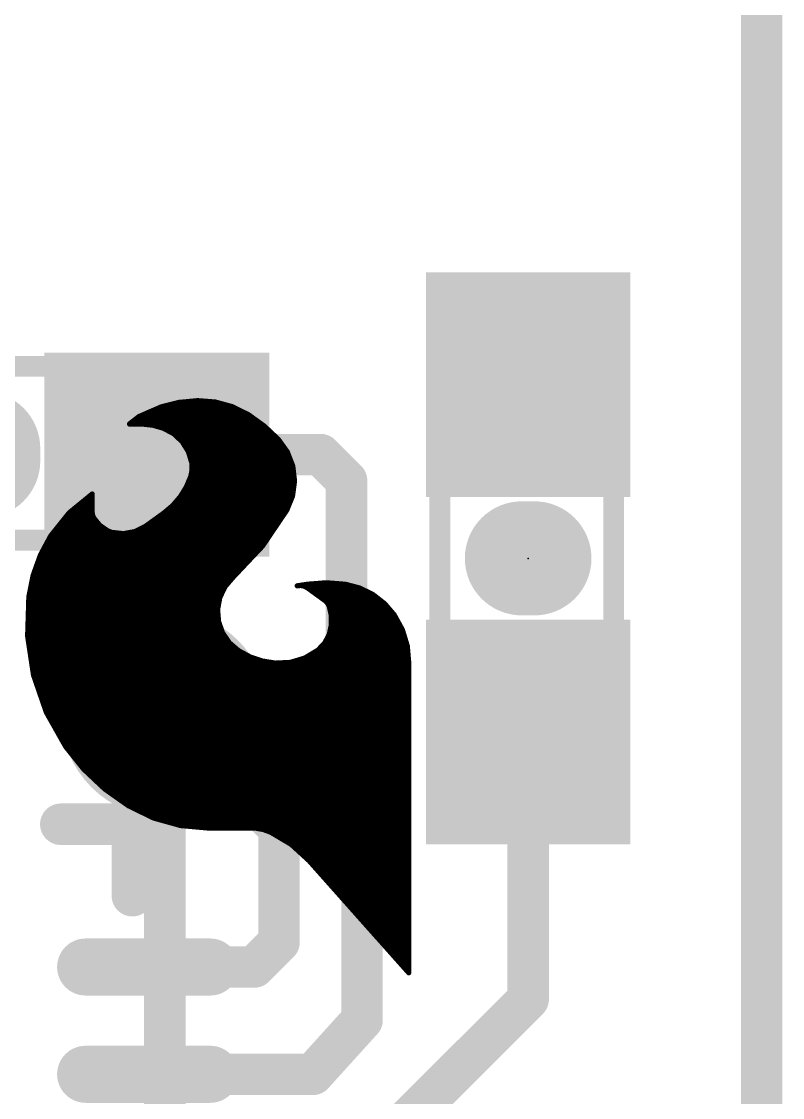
# Model space of a CAD drawing. Extents: x -34 to 74, y -13 to 17.
# Drawn here: x 11.62 to 15.34, y 7.01 to 12.28 of the extents above; entities that cross this region are included whole.
import ezdxf

# ---------------------------------------------------------------- set-up
doc = ezdxf.new("R2010")
doc.units = 0
for name, color, linetype in [('1', 12, 'CONTINUOUS'), ('16', 132, 'CONTINUOUS'), ('18', 110, 'CONTINUOUS'), ('20', 53, 'CONTINUOUS'), ('21', 41, 'CONTINUOUS'), ('22', 40, 'CONTINUOUS'), ('23', 53, 'CONTINUOUS'), ('24', 53, 'CONTINUOUS'), ('51', 53, 'CONTINUOUS')]:
    doc.layers.add(name, color=color, linetype=linetype)

# ---------------------------------------------------------------- blocks, each defined once
blk = doc.blocks.new('RECT')
blk.add_solid([(-0.5, -0.5), (0.5, -0.5), (-0.5, 0.5), (0.5, 0.5)])
blk = doc.blocks.new('RECT142240X44704R100')
at = {"const_width": 0.1397}
blk.add_lwpolyline([(0.3747, 0), (0.3747, 0, 0.4142), (0.3048, 0.0699), (-0.3048, 0.0699, 0.4142), (-0.3747, 0), (-0.3747, 0, 0.4142), (-0.3048, -0.0699), (0.3048, -0.0699, 0.4142)], format="xyb", close=True, dxfattribs=at)
blk.add_solid([(-0.3302, -0.0254), (0.3302, -0.0254), (-0.3302, 0.0254), (0.3302, 0.0254)])
blk = doc.blocks.new('ROUNDV')
at = {"const_width": 0.5}
blk.add_lwpolyline([(0, -0.25, 1), (0, 0.25, 1), (0, -0.25)], format="xyb", dxfattribs=at)

msp = doc.modelspace()

# ---------------------------------------------------------------- linework, layer by layer
at = {"layer": '1', "const_width": 0.2032}
for points in [[(15.24, 0), (15.24, 16.51)], [(12.28, 10.16), (13.081, 10.16)], [(13.081, 10.16), (13.208, 10.033)], [(13.208, 9.1694), (13.208, 10.033)], [(13.2842, 9.0678), (13.208, 9.1694)], [(13.2842, 7.3914), (13.2842, 9.0678)], [(12.8778, 8.3312), (12.319, 8.89)], [(14.097, 7.493), (14.097, 8.802)], [(12.8778, 7.7724), (12.8778, 8.3312)], [(12.7562, 7.6508), (12.8778, 7.7724)], [(12.267, 7.62), (12.2362, 7.6508)], [(12.2362, 7.6508), (12.7562, 7.6508)], [(13.208, 6.604), (14.097, 7.493)], [(13.0436, 7.1254), (13.2842, 7.3914)], [(12.2362, 7.1254), (13.0436, 7.1254)]]:
    msp.add_lwpolyline(points, dxfattribs=at)
at = {"layer": '1', "const_width": 0.1016}
for points in [[(12.28, 10.2108, 1), (12.28, 10.1092)], [(13.1169, 10.1959, 1), (13.0451, 10.1241)], [(13.081, 10.1092, 1), (13.081, 10.2108)], [(13.2588, 10.033, 1), (13.1572, 10.033)], [(13.1721, 9.9971, 1), (13.2439, 10.0689)], [(13.2486, 9.1999, 1), (13.1674, 9.1389)], [(13.1572, 9.1694, 1), (13.2588, 9.1694)], [(13.335, 9.0678, 1), (13.2334, 9.0678)], [(13.2436, 9.0373, 1), (13.3248, 9.0983)], [(12.3549, 8.9259, 1), (12.2831, 8.8541)], [(14.1478, 8.802, 1), (14.0462, 8.802)], [(12.9286, 8.3312, 1), (12.827, 8.3312)], [(12.8419, 8.2953, 1), (12.9137, 8.3671)], [(12.9137, 7.7365, 1), (12.8419, 7.8083)], [(12.827, 7.7724, 1), (12.9286, 7.7724)], [(12.2721, 7.6867, 1), (12.2003, 7.6149)], [(12.2362, 7.7016, 1), (12.2362, 7.6)], [(12.7562, 7.6, 1), (12.7562, 7.7016)], [(12.2311, 7.5841, 1), (12.3029, 7.6559)], [(12.7203, 7.6867, 1), (12.7921, 7.6149)], [(14.1329, 7.4571, 1), (14.0611, 7.5289)], [(14.0462, 7.493, 1), (14.1478, 7.493)], [(13.3219, 7.3573, 1), (13.2465, 7.4255)], [(13.2334, 7.3914, 1), (13.335, 7.3914)], [(12.2362, 7.1762, 1), (12.2362, 7.0746)], [(13.0436, 7.0746, 1), (13.0436, 7.1762)], [(13.0059, 7.1595, 1), (13.0813, 7.0913)]]:
    msp.add_lwpolyline(points, format="xyb", dxfattribs=at)
at = {"layer": '16', "const_width": 0.2032}
for points in [[(15.24, 0), (15.24, 16.51)], [(12.319, 8.89), (12.319, 6.731)]]:
    msp.add_lwpolyline(points, dxfattribs=at)
at = {"layer": '16', "const_width": 0.1016}
msp.add_lwpolyline([(12.3698, 8.89, 1), (12.2682, 8.89)], format="xyb", dxfattribs=at)
at = {"layer": '20', "const_width": 0.2032}
msp.add_lwpolyline([(15.24, 0), (15.24, 16.51)], dxfattribs=at)
at = {"layer": '21'}
for points, const_width in [([(11.43, 10.1905), (11.43, 10.1295)], 0.5588), ([(14.0665, 9.652), (14.1275, 9.652)], 0.5588), ([(11.81, 8.35), (12.16, 8.35)], 0.2032), ([(12.16, 8), (12.16, 8.35)], 0.2032)]:
    msp.add_lwpolyline(points, dxfattribs=dict(at, const_width=const_width))
for points, const_width in [([(11.5697, 10.1905, 1), (11.2903, 10.1905)], 0.2794), ([(11.2903, 10.1295, 1), (11.5697, 10.1295)], 0.2794), ([(14.0665, 9.7917, 1), (14.0665, 9.5123)], 0.2794), ([(14.1275, 9.5123, 1), (14.1275, 9.7917)], 0.2794), ([(11.81, 8.4008, 1), (11.81, 8.2992)], 0.1016), ([(12.2108, 8.35, 1), (12.1092, 8.35)], 0.1016), ([(12.16, 8.2992, 1), (12.16, 8.4008)], 0.1016), ([(12.1092, 8, 1), (12.2108, 8)], 0.1016)]:
    msp.add_lwpolyline(points, format="xyb", dxfattribs=dict(at, const_width=const_width))
at = {"layer": '22', "const_width": 0.0254}
for points in [[(12.389, 10.4157), (12.479, 10.4242)], [(12.479, 10.4242), (12.5659, 10.4176)], [(12.1923, 10.3462), (12.2427, 10.3683)], [(12.2427, 10.3683), (12.2783, 10.3835)], [(12.2783, 10.3835), (12.3012, 10.3937)], [(12.2897, 10.3886), (12.6616, 10.3886)], [(12.3012, 10.3937), (12.389, 10.4157)], [(12.3824, 10.414), (12.5788, 10.414)], [(12.5659, 10.4176), (12.6499, 10.3944)], [(12.6499, 10.3944), (12.7279, 10.3556)], [(12.1488, 10.3124), (12.1923, 10.3462)], [(12.1814, 10.3378), (12.7526, 10.3378)], [(12.2311, 10.3632), (12.7126, 10.3632)], [(12.7279, 10.3556), (12.8056, 10.2996)], [(12.2072, 10.3099), (12.1462, 10.3099)], [(12.1462, 10.3099), (12.1463, 10.3099)], [(12.1463, 10.3099), (12.1488, 10.3124)], [(12.1488, 10.3124), (12.7878, 10.3124)], [(12.2601, 10.304), (12.2072, 10.3099)], [(12.3113, 10.2895), (12.2601, 10.304)], [(12.3621, 10.2625), (12.3113, 10.2895)], [(12.316, 10.287), (12.8189, 10.287)], [(12.4041, 10.2233), (12.3621, 10.2625)], [(12.8056, 10.2996), (12.8752, 10.2337)], [(12.3631, 10.2616), (12.8457, 10.2616)], [(12.3902, 10.2362), (12.8726, 10.2362)], [(12.4344, 10.1744), (12.4041, 10.2233)], [(12.4118, 10.2108), (12.8916, 10.2108)], [(12.8752, 10.2337), (12.9183, 10.1733)], [(12.4276, 10.1854), (12.9097, 10.1854)], [(12.451, 10.1194), (12.4344, 10.1744)], [(12.4388, 10.16), (12.9235, 10.16)], [(12.9183, 10.1733), (12.9451, 10.1041)], [(12.4464, 10.1346), (12.9333, 10.1346)], [(12.4524, 10.086), (12.451, 10.1194)], [(12.4514, 10.1092), (12.9431, 10.1092)], [(12.9451, 10.1041), (12.9537, 10.0304)], [(12.4244, 10.0018), (12.4459, 10.0533)], [(12.4459, 10.0533), (12.4524, 10.086)], [(12.4469, 10.0584), (12.9504, 10.0584)], [(12.452, 10.0838), (12.9475, 10.0838)], [(12.3951, 9.9543), (12.4244, 10.0018)], [(12.4268, 10.0076), (12.9506, 10.0076)], [(12.4374, 10.033), (12.9534, 10.033)], [(12.9537, 10.0304), (12.9438, 9.9569)], [(11.8507, 9.8749), (11.9633, 9.967)], [(11.9508, 9.9568), (11.9633, 9.9568)], [(11.9633, 9.967), (11.9633, 9.8781)], [(12.3588, 9.9119), (12.3951, 9.9543)], [(12.3966, 9.9568), (12.9437, 9.9568)], [(12.4123, 9.9822), (12.9472, 9.9822)], [(12.9438, 9.9569), (12.9158, 9.8882)], [(11.8887, 9.906), (11.9633, 9.906)], [(11.9198, 9.9314), (11.9633, 9.9314)], [(12.3164, 9.8755), (12.3588, 9.9119)], [(12.3519, 9.906), (12.923, 9.906)], [(12.3755, 9.9314), (12.9334, 9.9314)], [(11.7601, 9.7612), (11.8507, 9.8749)], [(11.835, 9.8552), (11.9688, 9.8552)], [(11.8577, 9.8806), (11.9633, 9.8806)], [(11.9633, 9.8781), (11.9653, 9.8636)], [(11.9653, 9.8636), (11.971, 9.8501)], [(11.971, 9.8501), (12.0006, 9.8134)], [(12.225, 9.8095), (12.3164, 9.8755)], [(12.2883, 9.8552), (12.8935, 9.8552)], [(12.3223, 9.8806), (12.9107, 9.8806)], [(12.9158, 9.8882), (12.7972, 9.7124)], [(11.7945, 9.8044), (12.0137, 9.8044)], [(11.8148, 9.8298), (11.9874, 9.8298)], [(12.0006, 9.8134), (12.0395, 9.7866)], [(12.1737, 9.7833), (12.225, 9.8095)], [(12.215, 9.8044), (12.8593, 9.8044)], [(12.2531, 9.8298), (12.8764, 9.8298)], [(11.71, 9.6678), (11.7601, 9.7612)], [(11.756, 9.7536), (12.825, 9.7536)], [(11.7743, 9.779), (12.0599, 9.779)], [(12.0395, 9.7866), (12.0599, 9.779)], [(12.0599, 9.779), (12.1171, 9.7729)], [(12.1171, 9.7729), (12.1737, 9.7833)], [(12.1504, 9.779), (12.8421, 9.779)], [(11.7287, 9.7028), (12.7882, 9.7028)], [(11.7424, 9.7282), (12.8079, 9.7282)], [(12.7972, 9.7124), (12.6517, 9.558)], [(11.6742, 9.568), (11.71, 9.6678)], [(11.7043, 9.652), (12.7403, 9.652)], [(11.7151, 9.6774), (12.7642, 9.6774)], [(11.6861, 9.6012), (12.6924, 9.6012)], [(11.6952, 9.6266), (12.7164, 9.6266)], [(11.6535, 9.464), (11.6742, 9.568)], [(11.6656, 9.525), (12.6236, 9.525)], [(11.6707, 9.5504), (12.6452, 9.5504)], [(11.677, 9.5758), (12.6685, 9.5758)], [(12.6517, 9.558), (12.6134, 9.5131)], [(12.9666, 9.5174), (13.0149, 9.525)], [(13.0149, 9.525), (13.1089, 9.5324)], [(13.0149, 9.525), (13.2029, 9.525)], [(13.1089, 9.5324), (13.2029, 9.525)], [(13.2029, 9.525), (13.2728, 9.5066)], [(11.6555, 9.4742), (12.5948, 9.4742)], [(11.6606, 9.4996), (12.607, 9.4996)], [(12.6134, 9.5131), (12.5879, 9.4597)], [(12.9843, 9.5191), (12.9666, 9.5174)], [(13.0017, 9.5156), (12.9843, 9.5191)], [(13.0174, 9.5072), (13.0017, 9.5156)], [(13.1013, 9.4463), (13.0174, 9.5072)], [(13.0279, 9.4996), (13.2869, 9.4996)], [(13.0629, 9.4742), (13.338, 9.4742)], [(13.2728, 9.5066), (13.3376, 9.4745)], [(13.3376, 9.4745), (13.3946, 9.4301)], [(11.6475, 9.2712), (11.6535, 9.464)], [(11.6522, 9.4234), (12.5812, 9.4234)], [(11.653, 9.4488), (12.5859, 9.4488)], [(12.5879, 9.4597), (12.5772, 9.4017)], [(13.0979, 9.4488), (13.3706, 9.4488)], [(13.1151, 9.4329), (13.1013, 9.4463)], [(13.1241, 9.4158), (13.1151, 9.4329)], [(13.1201, 9.4234), (13.4004, 9.4234)], [(13.3946, 9.4301), (13.4416, 9.3751)], [(11.6506, 9.3726), (12.5794, 9.3726)], [(11.6514, 9.398), (12.5775, 9.398)], [(12.5772, 9.4017), (12.5818, 9.3428)], [(13.134, 9.3713), (13.1241, 9.4158)], [(13.1281, 9.398), (13.422, 9.398)], [(13.1337, 9.3726), (13.443, 9.3726)], [(13.134, 9.3257), (13.134, 9.3713)], [(13.4416, 9.3751), (13.4817, 9.3019)], [(11.6491, 9.3218), (12.5892, 9.3218)], [(11.6498, 9.3472), (12.5814, 9.3472)], [(12.5818, 9.3428), (12.6014, 9.2871)], [(13.1241, 9.2812), (13.134, 9.3257)], [(13.1332, 9.3218), (13.4708, 9.3218)], [(13.134, 9.3472), (13.4569, 9.3472)], [(11.6763, 9.0805), (11.6475, 9.2712)], [(11.6475, 9.271), (12.6124, 9.271)], [(11.6483, 9.2964), (12.5981, 9.2964)], [(12.6014, 9.2871), (12.6348, 9.2384)], [(13.1019, 9.2378), (13.1241, 9.2812)], [(13.1189, 9.271), (13.491, 9.271)], [(13.1275, 9.2964), (13.4834, 9.2964)], [(13.4817, 9.3019), (13.5057, 9.222)], [(11.6513, 9.2456), (12.6298, 9.2456)], [(11.6552, 9.2202), (12.6559, 9.2202)], [(12.6348, 9.2384), (12.6796, 9.1999)], [(13.0682, 9.2024), (13.1019, 9.2378)], [(13.0852, 9.2202), (13.5059, 9.2202)], [(13.1059, 9.2456), (13.4987, 9.2456)], [(13.5057, 9.222), (13.5127, 9.1389)], [(11.659, 9.1948), (12.6891, 9.1948)], [(11.6629, 9.1694), (12.7363, 9.1694)], [(12.6796, 9.1999), (12.736, 9.1695)], [(12.736, 9.1695), (12.7967, 9.149)], [(12.934, 9.1426), (13.0048, 9.1642)], [(13.0048, 9.1642), (13.0682, 9.2024)], [(13.0134, 9.1694), (13.5101, 9.1694)], [(13.0556, 9.1948), (13.508, 9.1948)], [(11.6667, 9.144), (12.828, 9.144)], [(11.6706, 9.1186), (13.5127, 9.1186)], [(12.7967, 9.149), (12.86, 9.1389)], [(12.86, 9.1389), (12.934, 9.1426)], [(12.9386, 9.144), (13.5123, 9.144)], [(13.5127, 9.1389), (13.5127, 7.6225)], [(11.6744, 9.0932), (13.5127, 9.0932)], [(11.7391, 8.8981), (11.6763, 9.0805)], [(11.6807, 9.0678), (13.5127, 9.0678)], [(11.6894, 9.0424), (13.5127, 9.0424)], [(11.6982, 9.017), (13.5127, 9.017)], [(11.7069, 8.9916), (13.5127, 8.9916)], [(11.7157, 8.9662), (13.5127, 8.9662)], [(11.7244, 8.9408), (13.5127, 8.9408)], [(11.7332, 8.9154), (13.5127, 8.9154)], [(11.8338, 8.73), (11.7391, 8.8981)], [(11.7437, 8.89), (13.5127, 8.89)], [(11.758, 8.8646), (13.5127, 8.8646)], [(11.7723, 8.8392), (13.5127, 8.8392)], [(11.7866, 8.8138), (13.5127, 8.8138)], [(11.8009, 8.7884), (13.5127, 8.7884)], [(11.8152, 8.763), (13.5127, 8.763)], [(11.8295, 8.7376), (13.5127, 8.7376)], [(11.9222, 8.6193), (11.8338, 8.73)], [(11.848, 8.7122), (13.5127, 8.7122)], [(11.8683, 8.6868), (13.5127, 8.6868)], [(11.8886, 8.6614), (13.5127, 8.6614)], [(11.9089, 8.636), (13.5127, 8.636)], [(12.0254, 8.5221), (11.9222, 8.6193)], [(11.9315, 8.6106), (13.5127, 8.6106)], [(11.9584, 8.5852), (13.5127, 8.5852)], [(11.9854, 8.5598), (13.5127, 8.5598)], [(12.0123, 8.5344), (13.5127, 8.5344)], [(12.1411, 8.4404), (12.0254, 8.5221)], [(12.044, 8.509), (13.5127, 8.509)], [(12.0799, 8.4836), (13.5127, 8.4836)], [(12.1159, 8.4582), (13.5127, 8.4582)], [(12.2641, 8.3804), (12.1411, 8.4404)], [(12.1567, 8.4328), (13.5127, 8.4328)], [(12.2088, 8.4074), (13.5127, 8.4074)], [(12.2609, 8.382), (13.5127, 8.382)], [(12.396, 8.3436), (12.2641, 8.3804)], [(12.3494, 8.3566), (13.5127, 8.3566)], [(12.5323, 8.3312), (12.396, 8.3436)], [(12.7609, 8.3312), (12.5323, 8.3312)], [(12.5323, 8.3312), (13.5127, 8.3312)], [(12.7999, 8.3244), (12.7609, 8.3312)], [(12.8371, 8.3109), (12.7999, 8.3244)], [(12.9383, 8.2507), (12.8371, 8.3109)], [(12.8457, 8.3058), (13.5127, 8.3058)], [(12.8884, 8.2804), (13.5127, 8.2804)], [(12.9311, 8.255), (13.5127, 8.255)], [(13.0251, 8.1712), (12.9383, 8.2507)], [(12.9614, 8.2296), (13.5127, 8.2296)], [(12.9891, 8.2042), (13.5127, 8.2042)], [(13.0168, 8.1788), (13.5127, 8.1788)], [(13.5127, 7.6225), (13.0251, 8.1712)], [(13.0409, 8.1534), (13.5127, 8.1534)], [(13.0635, 8.128), (13.5127, 8.128)], [(13.0861, 8.1026), (13.5127, 8.1026)], [(13.1086, 8.0772), (13.5127, 8.0772)], [(13.1312, 8.0518), (13.5127, 8.0518)], [(13.1538, 8.0264), (13.5127, 8.0264)], [(13.1764, 8.001), (13.5127, 8.001)], [(13.1989, 7.9756), (13.5127, 7.9756)], [(13.2215, 7.9502), (13.5127, 7.9502)], [(13.2441, 7.9248), (13.5127, 7.9248)], [(13.2666, 7.8994), (13.5127, 7.8994)], [(13.2892, 7.874), (13.5127, 7.874)], [(13.3118, 7.8486), (13.5127, 7.8486)], [(13.3344, 7.8232), (13.5127, 7.8232)], [(13.3569, 7.7978), (13.5127, 7.7978)], [(13.3795, 7.7724), (13.5127, 7.7724)], [(13.4021, 7.747), (13.5127, 7.747)], [(13.4246, 7.7216), (13.5127, 7.7216)], [(13.4472, 7.6962), (13.5127, 7.6962)], [(13.4698, 7.6708), (13.5127, 7.6708)], [(13.4924, 7.6454), (13.5127, 7.6454)]]:
    msp.add_lwpolyline(points, dxfattribs=at)
at = {"layer": '22', "const_width": 0.0127}
for points in [[(12.4795, 10.4305, 1), (12.4785, 10.4179)], [(12.4796, 10.4179, 1), (12.4784, 10.4305)], [(12.2402, 10.3741, 1), (12.2452, 10.3625)], [(12.2452, 10.3625, 1), (12.2402, 10.3741)], [(12.2757, 10.3893, 1), (12.2809, 10.3777)], [(12.2808, 10.3777, 1), (12.2758, 10.3893)], [(12.2897, 10.3949, 1), (12.2897, 10.3823)], [(12.2997, 10.3999, 1), (12.3027, 10.3875)], [(12.3038, 10.3879, 1), (12.2986, 10.3995)], [(12.3824, 10.4203, 1), (12.3824, 10.4077)], [(12.3883, 10.422, 1), (12.3896, 10.4093)], [(12.3905, 10.4095, 1), (12.3874, 10.4218)], [(12.5676, 10.4237, 1), (12.5642, 10.4115)], [(12.5654, 10.4112, 1), (12.5664, 10.4239)], [(12.5788, 10.4077, 1), (12.5788, 10.4203)], [(12.6527, 10.4001, 1), (12.6471, 10.3887)], [(12.6482, 10.3883, 1), (12.6516, 10.4005)], [(12.6616, 10.3823, 1), (12.6616, 10.3949)], [(12.1814, 10.3441, 1), (12.1814, 10.3315)], [(12.1897, 10.352, 1), (12.1948, 10.3404)], [(12.1962, 10.3412, 1), (12.1884, 10.3512)], [(12.2311, 10.3696, 1), (12.2311, 10.3569)], [(12.7126, 10.3569, 1), (12.7126, 10.3696)], [(12.7316, 10.3608, 1), (12.7242, 10.3504)], [(12.7251, 10.3499, 1), (12.7307, 10.3613)], [(12.7526, 10.3315, 1), (12.7526, 10.3441)], [(12.1462, 10.3163, 1), (12.1462, 10.3036)], [(12.1462, 10.3163, 1), (12.1462, 10.3036)], [(12.1418, 10.3144, 1), (12.1508, 10.3054)], [(12.1449, 10.3174, 1), (12.1527, 10.3074)], [(12.1488, 10.3187, 1), (12.1488, 10.3061)], [(12.1533, 10.3079, 1), (12.1443, 10.3169)], [(12.1463, 10.3036, 1), (12.1463, 10.3163)], [(12.2079, 10.3162, 1), (12.2065, 10.3036)], [(12.2072, 10.3036, 1), (12.2072, 10.3163)], [(12.2618, 10.3101, 1), (12.2584, 10.2979)], [(12.2594, 10.2977, 1), (12.2608, 10.3103)], [(12.3143, 10.2951, 1), (12.3083, 10.2839)], [(12.3096, 10.2834, 1), (12.313, 10.2956)], [(12.316, 10.2934, 1), (12.316, 10.2807)], [(12.3664, 10.2672, 1), (12.3577, 10.2579)], [(12.7878, 10.3061, 1), (12.7878, 10.3187)], [(12.81, 10.3042, 1), (12.8012, 10.2949)], [(12.8019, 10.2944, 1), (12.8093, 10.3047)], [(12.8189, 10.2807, 1), (12.8189, 10.2934)], [(12.3631, 10.2679, 1), (12.3631, 10.2553)], [(12.3591, 10.2569, 1), (12.365, 10.2681)], [(12.3902, 10.2425, 1), (12.3902, 10.2299)], [(12.4095, 10.2266, 1), (12.3987, 10.2199)], [(12.3997, 10.2186, 1), (12.4084, 10.2279)], [(12.4118, 10.2172, 1), (12.4118, 10.2045)], [(12.8457, 10.2553, 1), (12.8457, 10.2679)], [(12.8804, 10.2374, 1), (12.87, 10.23)], [(12.8708, 10.2291, 1), (12.8796, 10.2383)], [(12.8726, 10.2299, 1), (12.8726, 10.2425)], [(12.8916, 10.2045, 1), (12.8916, 10.2172)], [(12.4276, 10.1918, 1), (12.4276, 10.1791)], [(12.4405, 10.1763, 1), (12.4283, 10.1726)], [(12.429, 10.1711, 1), (12.4398, 10.1778)], [(12.4388, 10.1663, 1), (12.4388, 10.1537)], [(12.9097, 10.1791, 1), (12.9097, 10.1918)], [(12.9243, 10.1756, 1), (12.9124, 10.171)], [(12.9132, 10.1696, 1), (12.9235, 10.177)], [(12.9235, 10.1537, 1), (12.9235, 10.1663)], [(12.4464, 10.141, 1), (12.4464, 10.1283)], [(12.4573, 10.1197, 1), (12.4447, 10.1191)], [(12.4449, 10.1176, 1), (12.4571, 10.1212)], [(12.4514, 10.1156, 1), (12.4514, 10.1029)], [(12.9333, 10.1283, 1), (12.9333, 10.141)], [(12.9514, 10.1049, 1), (12.9388, 10.1034)], [(12.9431, 10.1029, 1), (12.9431, 10.1156)], [(12.4518, 10.0509, 1), (12.44, 10.0557)], [(12.4469, 10.0648, 1), (12.4469, 10.0521)], [(12.452, 10.0901, 1), (12.452, 10.0775)], [(12.4461, 10.0858, 1), (12.4588, 10.0863)], [(12.4586, 10.0848, 1), (12.4462, 10.0873)], [(12.9391, 10.1018, 1), (12.951, 10.1064)], [(12.9475, 10.0775, 1), (12.9475, 10.0901)], [(12.9504, 10.0521, 1), (12.9504, 10.0648)], [(12.4298, 9.9985, 1), (12.419, 10.0051)], [(12.4268, 10.0139, 1), (12.4268, 10.0013)], [(12.4374, 10.0394, 1), (12.4374, 10.0267)], [(12.4397, 10.0545, 1), (12.4521, 10.0521)], [(12.96, 10.0296, 1), (12.9474, 10.0313)], [(12.9474, 10.0297, 1), (12.96, 10.0312)], [(12.9506, 10.0013, 1), (12.9506, 10.0139)], [(12.9534, 10.0267, 1), (12.9534, 10.0394)], [(11.9508, 9.9632, 1), (11.9508, 9.9505)], [(11.9696, 9.967, 1), (11.957, 9.967)], [(11.9673, 9.9621, 1), (11.9593, 9.9719)], [(11.9633, 9.9505, 1), (11.9633, 9.9632)], [(12.3897, 9.9576, 1), (12.4005, 9.951)], [(12.3966, 9.9632, 1), (12.3966, 9.9505)], [(12.3999, 9.9502, 1), (12.3903, 9.9584)], [(12.4123, 9.9886, 1), (12.4123, 9.9759)], [(12.4186, 10.0042, 1), (12.4303, 9.9993)], [(12.9375, 9.9578, 1), (12.9501, 9.9561)], [(12.9496, 9.9545, 1), (12.9379, 9.9593)], [(12.9437, 9.9505, 1), (12.9437, 9.9632)], [(12.9472, 9.9759, 1), (12.9472, 9.9886)], [(11.8887, 9.9123, 1), (11.8887, 9.8997)], [(11.9198, 9.9377, 1), (11.9198, 9.9251)], [(11.9633, 9.9251, 1), (11.9633, 9.9377)], [(11.9633, 9.8997, 1), (11.9633, 9.9123)], [(12.3519, 9.9123, 1), (12.3519, 9.8997)], [(12.3539, 9.916, 1), (12.3636, 9.9078)], [(12.3629, 9.9071, 1), (12.3546, 9.9167)], [(12.3755, 9.9377, 1), (12.3755, 9.9251)], [(12.923, 9.8997, 1), (12.923, 9.9123)], [(12.9334, 9.9251, 1), (12.9334, 9.9377)], [(11.835, 9.8615, 1), (11.835, 9.8489)], [(11.8467, 9.8798, 1), (11.8548, 9.87)], [(11.8557, 9.871, 1), (11.8458, 9.8789)], [(11.8577, 9.887, 1), (11.8577, 9.8743)], [(11.9696, 9.879, 1), (11.957, 9.8772)], [(11.957, 9.8781, 1), (11.9696, 9.8781)], [(11.9711, 9.8661, 1), (11.9594, 9.8611)], [(11.959, 9.8627, 1), (11.9716, 9.8644)], [(11.9633, 9.8743, 1), (11.9633, 9.887)], [(11.9759, 9.8541, 1), (11.9661, 9.8461)], [(11.9652, 9.8476, 1), (11.9768, 9.8526)], [(11.9688, 9.8489, 1), (11.9688, 9.8615)], [(12.2883, 9.8615, 1), (12.2883, 9.8489)], [(12.3123, 9.8803, 1), (12.3205, 9.8707)], [(12.3201, 9.8704, 1), (12.3127, 9.8806)], [(12.3223, 9.887, 1), (12.3223, 9.8743)], [(12.8935, 9.8489, 1), (12.8935, 9.8615)], [(12.9099, 9.8906, 1), (12.9217, 9.8858)], [(12.9211, 9.8846, 1), (12.9105, 9.8918)], [(12.9107, 9.8743, 1), (12.9107, 9.887)], [(11.7945, 9.8108, 1), (11.7945, 9.7981)], [(11.8148, 9.8361, 1), (11.8148, 9.8235)], [(11.9874, 9.8235, 1), (11.9874, 9.8361)], [(12.0042, 9.8186, 1), (11.997, 9.8081)], [(11.9957, 9.8094, 1), (12.0056, 9.8174)], [(12.0137, 9.7981, 1), (12.0137, 9.8108)], [(12.215, 9.8108, 1), (12.215, 9.7981)], [(12.2213, 9.8146, 1), (12.2287, 9.8044)], [(12.2279, 9.8038, 1), (12.2221, 9.8152)], [(12.2531, 9.8361, 1), (12.2531, 9.8235)], [(12.8593, 9.7981, 1), (12.8593, 9.8108)], [(12.8764, 9.8235, 1), (12.8764, 9.8361)], [(11.756, 9.7599, 1), (11.756, 9.7473)], [(11.7551, 9.7652, 1), (11.7651, 9.7572)], [(11.7657, 9.7582, 1), (11.7545, 9.7642)], [(11.7743, 9.7853, 1), (11.7743, 9.7727)], [(12.0417, 9.7926, 1), (12.0373, 9.7806)], [(12.0359, 9.7814, 1), (12.0431, 9.7918)], [(12.0606, 9.7853, 1), (12.0592, 9.7727)], [(12.0577, 9.773, 1), (12.0621, 9.785)], [(12.0599, 9.7727, 1), (12.0599, 9.7853)], [(12.116, 9.7791, 1), (12.1183, 9.7666)], [(12.1165, 9.7665, 1), (12.1178, 9.7792)], [(12.1504, 9.7853, 1), (12.1504, 9.7727)], [(12.1708, 9.789, 1), (12.1766, 9.7777)], [(12.1749, 9.7771, 1), (12.1726, 9.7896)], [(12.825, 9.7473, 1), (12.825, 9.7599)], [(12.8421, 9.7727, 1), (12.8421, 9.7853)], [(11.7287, 9.7091, 1), (11.7287, 9.6965)], [(11.7424, 9.7346, 1), (11.7424, 9.7219)], [(12.7882, 9.6965, 1), (12.7882, 9.7091)], [(12.7919, 9.7159, 1), (12.8024, 9.7088)], [(12.8018, 9.708, 1), (12.7926, 9.7167)], [(12.8079, 9.7219, 1), (12.8079, 9.7346)], [(11.7043, 9.6584, 1), (11.7043, 9.6457)], [(11.7044, 9.6708, 1), (11.7156, 9.6648)], [(11.7159, 9.6656, 1), (11.704, 9.6699)], [(11.7151, 9.6837, 1), (11.7151, 9.6711)], [(12.7403, 9.6457, 1), (12.7403, 9.6584)], [(12.7642, 9.6711, 1), (12.7642, 9.6837)], [(11.6861, 9.6075, 1), (11.6861, 9.5949)], [(11.6952, 9.6329, 1), (11.6952, 9.6203)], [(12.6924, 9.5949, 1), (12.6924, 9.6075)], [(12.7164, 9.6203, 1), (12.7164, 9.6329)], [(11.6656, 9.5313, 1), (11.6656, 9.5187)], [(11.6707, 9.5567, 1), (11.6707, 9.5441)], [(11.6682, 9.5701, 1), (11.6801, 9.5658)], [(11.6804, 9.5667, 1), (11.6679, 9.5692)], [(11.677, 9.5822, 1), (11.677, 9.5695)], [(12.6236, 9.5187, 1), (12.6236, 9.5313)], [(12.6452, 9.5441, 1), (12.6452, 9.5567)], [(12.6471, 9.5624, 1), (12.6563, 9.5536)], [(12.6565, 9.5539, 1), (12.6469, 9.5621)], [(12.6685, 9.5695, 1), (12.6685, 9.5822)], [(13.0144, 9.5313, 1), (13.0154, 9.5187)], [(13.0149, 9.5313, 1), (13.0149, 9.5187)], [(13.0159, 9.5187, 1), (13.0139, 9.5313)], [(13.1094, 9.5387, 1), (13.1084, 9.526)], [(13.1094, 9.526, 1), (13.1084, 9.5387)], [(13.2045, 9.5311, 1), (13.2013, 9.5189)], [(13.2024, 9.5187, 1), (13.2034, 9.5313)], [(13.2029, 9.5187, 1), (13.2029, 9.5313)], [(11.6555, 9.4805, 1), (11.6555, 9.4679)], [(11.6606, 9.506, 1), (11.6606, 9.4933)], [(12.5948, 9.4679, 1), (12.5948, 9.4805)], [(12.6085, 9.5172, 1), (12.6182, 9.5089)], [(12.607, 9.4933, 1), (12.607, 9.506)], [(12.6191, 9.5103, 1), (12.6076, 9.5158)], [(12.9656, 9.5237, 1), (12.9676, 9.5111)], [(12.966, 9.5237, 1), (12.9672, 9.5111)], [(12.9856, 9.5253, 1), (12.983, 9.5129)], [(12.9849, 9.5128, 1), (12.9837, 9.5254)], [(13.0047, 9.5212, 1), (12.9987, 9.51)], [(13.0005, 9.5094, 1), (13.003, 9.5218)], [(13.0211, 9.5123, 1), (13.0137, 9.5021)], [(13.0144, 9.5016, 1), (13.0204, 9.5128)], [(13.0279, 9.506, 1), (13.0279, 9.4933)], [(13.0629, 9.4805, 1), (13.0629, 9.4679)], [(13.2756, 9.5123, 1), (13.27, 9.5009)], [(13.2712, 9.5004, 1), (13.2744, 9.5127)], [(13.2869, 9.4933, 1), (13.2869, 9.506)], [(13.3415, 9.4795, 1), (13.3337, 9.4695)], [(13.3348, 9.4688, 1), (13.3404, 9.4802)], [(13.338, 9.4679, 1), (13.338, 9.4805)], [(11.6522, 9.4298, 1), (11.6522, 9.4171)], [(11.653, 9.4551, 1), (11.653, 9.4425)], [(11.6473, 9.4652, 1), (11.6597, 9.4628)], [(11.6598, 9.4638, 1), (11.6472, 9.4642)], [(12.5812, 9.4171, 1), (12.5812, 9.4298)], [(12.5822, 9.4625, 1), (12.5937, 9.457)], [(12.5942, 9.4586, 1), (12.5817, 9.4609)], [(12.5859, 9.4425, 1), (12.5859, 9.4551)], [(13.0979, 9.4551, 1), (13.0979, 9.4425)], [(13.1057, 9.4508, 1), (13.0969, 9.4418)], [(13.0976, 9.4412, 1), (13.105, 9.4514)], [(13.1207, 9.4358, 1), (13.1095, 9.4299)], [(13.1107, 9.4283, 1), (13.1195, 9.4374)], [(13.1201, 9.4298, 1), (13.1201, 9.4171)], [(13.3706, 9.4425, 1), (13.3706, 9.4551)], [(13.3995, 9.4342, 1), (13.3898, 9.426)], [(13.3907, 9.4251, 1), (13.3985, 9.4351)], [(13.4004, 9.4171, 1), (13.4004, 9.4298)], [(11.6506, 9.3789, 1), (11.6506, 9.3663)], [(11.6514, 9.4043, 1), (11.6514, 9.3917)], [(12.5835, 9.4022, 1), (12.5708, 9.4012)], [(12.5709, 9.4028, 1), (12.5834, 9.4005)], [(12.5775, 9.3917, 1), (12.5775, 9.4043)], [(12.5794, 9.3663, 1), (12.5794, 9.3789)], [(13.1303, 9.4172, 1), (13.1179, 9.4144)], [(13.1185, 9.4128, 1), (13.1297, 9.4188)], [(13.1281, 9.4043, 1), (13.1281, 9.3917)], [(13.1337, 9.3789, 1), (13.1337, 9.3663)], [(13.1404, 9.3713, 1), (13.1277, 9.3713)], [(13.1278, 9.3699, 1), (13.1402, 9.3727)], [(13.422, 9.3917, 1), (13.422, 9.4043)], [(13.4472, 9.3782, 1), (13.436, 9.372)], [(13.4368, 9.371, 1), (13.4464, 9.3792)], [(13.443, 9.3663, 1), (13.443, 9.3789)], [(11.6491, 9.3281, 1), (11.6491, 9.3155)], [(11.6498, 9.3536, 1), (11.6498, 9.3409)], [(12.5877, 9.3449, 1), (12.5758, 9.3407)], [(12.5754, 9.3423, 1), (12.5881, 9.3433)], [(12.5814, 9.3409, 1), (12.5814, 9.3536)], [(12.5892, 9.3155, 1), (12.5892, 9.3281)], [(13.1332, 9.3281, 1), (13.1332, 9.3155)], [(13.134, 9.3536, 1), (13.134, 9.3409)], [(13.1277, 9.3257, 1), (13.1404, 9.3257)], [(13.1402, 9.3243, 1), (13.1278, 9.3271)], [(13.4569, 9.3409, 1), (13.4569, 9.3536)], [(13.4708, 9.3155, 1), (13.4708, 9.3281)], [(11.6411, 9.2714, 1), (11.6538, 9.271)], [(11.6537, 9.2721, 1), (11.6412, 9.2702)], [(11.6475, 9.2774, 1), (11.6475, 9.2647)], [(11.6483, 9.3027, 1), (11.6483, 9.2901)], [(12.6066, 9.2907, 1), (12.5962, 9.2835)], [(12.5954, 9.285, 1), (12.6074, 9.2892)], [(12.5981, 9.2901, 1), (12.5981, 9.3027)], [(12.6124, 9.2647, 1), (12.6124, 9.2774)], [(13.1189, 9.2774, 1), (13.1189, 9.2647)], [(13.1179, 9.2826, 1), (13.1303, 9.2798)], [(13.1298, 9.2783, 1), (13.1184, 9.2841)], [(13.1275, 9.3027, 1), (13.1275, 9.2901)], [(13.4878, 9.3038, 1), (13.4756, 9.3001)], [(13.4761, 9.2989, 1), (13.4873, 9.305)], [(13.4834, 9.2901, 1), (13.4834, 9.3027)], [(13.491, 9.2647, 1), (13.491, 9.2774)], [(11.6513, 9.2519, 1), (11.6513, 9.2393)], [(11.6552, 9.2265, 1), (11.6552, 9.2139)], [(12.6389, 9.2432, 1), (12.6306, 9.2335)], [(12.6295, 9.2348, 1), (12.64, 9.2419)], [(12.6298, 9.2393, 1), (12.6298, 9.2519)], [(12.6559, 9.2139, 1), (12.6559, 9.2265)], [(13.0852, 9.2265, 1), (13.0852, 9.2139)], [(13.0962, 9.2406, 1), (13.1075, 9.2349)], [(13.1065, 9.2334, 1), (13.0973, 9.2421)], [(13.1059, 9.2519, 1), (13.1059, 9.2393)], [(13.4987, 9.2393, 1), (13.4987, 9.2519)], [(13.5121, 9.2226, 1), (13.4994, 9.2215)], [(13.4997, 9.2202, 1), (13.5118, 9.2239)], [(13.5059, 9.2139, 1), (13.5059, 9.2265)], [(11.659, 9.2012, 1), (11.659, 9.1885)], [(11.6629, 9.1758, 1), (11.6629, 9.1631)], [(12.6826, 9.2055, 1), (12.6766, 9.1943)], [(12.6755, 9.1951, 1), (12.6837, 9.2047)], [(12.6891, 9.1885, 1), (12.6891, 9.2012)], [(12.738, 9.1755, 1), (12.734, 9.1635)], [(12.733, 9.1639, 1), (12.739, 9.1751)], [(12.7363, 9.1631, 1), (12.7363, 9.1758)], [(13.0015, 9.1696, 1), (13.0081, 9.1587)], [(13.0066, 9.1581, 1), (13.0029, 9.1703)], [(13.0134, 9.1758, 1), (13.0134, 9.1631)], [(13.0556, 9.2012, 1), (13.0556, 9.1885)], [(13.0636, 9.2068, 1), (13.0728, 9.198)], [(13.0715, 9.197, 1), (13.0649, 9.2078)], [(13.508, 9.1885, 1), (13.508, 9.2012)], [(13.5101, 9.1631, 1), (13.5101, 9.1758)], [(11.6667, 9.1503, 1), (11.6667, 9.1377)], [(11.6706, 9.125, 1), (11.6706, 9.1123)], [(12.7977, 9.1552, 1), (12.7957, 9.1427)], [(12.7947, 9.143, 1), (12.7987, 9.155)], [(12.828, 9.1377, 1), (12.828, 9.1503)], [(12.8597, 9.1452, 1), (12.8603, 9.1326)], [(12.859, 9.1326, 1), (12.861, 9.1452)], [(12.9321, 9.1486, 1), (12.9358, 9.1365)], [(12.9386, 9.1503, 1), (12.9386, 9.1377)], [(12.9343, 9.1362, 1), (12.9336, 9.1489)], [(13.5191, 9.1389, 1), (13.5064, 9.1389)], [(13.5064, 9.1384, 1), (13.519, 9.1394)], [(13.5123, 9.1377, 1), (13.5123, 9.1503)], [(13.5127, 9.1123, 1), (13.5127, 9.125)], [(11.6744, 9.0996, 1), (11.6744, 9.0869)], [(11.6823, 9.0825, 1), (11.6703, 9.0784)], [(11.67, 9.0795, 1), (11.6826, 9.0814)], [(11.6807, 9.0741, 1), (11.6807, 9.0615)], [(13.5127, 9.0869, 1), (13.5127, 9.0996)], [(13.5127, 9.0615, 1), (13.5127, 9.0741)], [(11.6894, 9.0488, 1), (11.6894, 9.0361)], [(11.6982, 9.0234, 1), (11.6982, 9.0107)], [(13.5127, 9.0361, 1), (13.5127, 9.0488)], [(13.5127, 9.0107, 1), (13.5127, 9.0234)], [(11.7069, 8.9979, 1), (11.7069, 8.9853)], [(11.7157, 8.9726, 1), (11.7157, 8.9599)], [(13.5127, 8.9853, 1), (13.5127, 8.9979)], [(13.5127, 8.9599, 1), (13.5127, 8.9726)], [(11.7244, 8.9472, 1), (11.7244, 8.9345)], [(11.7332, 8.9217, 1), (11.7332, 8.9091)], [(11.7447, 8.9012, 1), (11.7336, 8.895)], [(11.7331, 8.896, 1), (11.7451, 8.9001)], [(13.5127, 8.9345, 1), (13.5127, 8.9472)], [(13.5127, 8.9091, 1), (13.5127, 8.9217)], [(11.7437, 8.8963, 1), (11.7437, 8.8837)], [(11.758, 8.871, 1), (11.758, 8.8583)], [(13.5127, 8.8837, 1), (13.5127, 8.8963)], [(13.5127, 8.8583, 1), (13.5127, 8.871)], [(11.7723, 8.8455, 1), (11.7723, 8.8329)], [(11.7866, 8.8201, 1), (11.7866, 8.8075)], [(11.8009, 8.7948, 1), (11.8009, 8.7821)], [(13.5127, 8.8329, 1), (13.5127, 8.8455)], [(13.5127, 8.8075, 1), (13.5127, 8.8201)], [(13.5127, 8.7821, 1), (13.5127, 8.7948)], [(11.8152, 8.7693, 1), (11.8152, 8.7567)], [(11.8295, 8.7439, 1), (11.8295, 8.7313)], [(13.5127, 8.7567, 1), (13.5127, 8.7693)], [(13.5127, 8.7313, 1), (13.5127, 8.7439)], [(11.8388, 8.734, 1), (11.8288, 8.726)], [(11.8283, 8.7269, 1), (11.8393, 8.7331)], [(11.848, 8.7186, 1), (11.848, 8.7059)], [(11.8683, 8.6931, 1), (11.8683, 8.6805)], [(13.5127, 8.7059, 1), (13.5127, 8.7186)], [(13.5127, 8.6805, 1), (13.5127, 8.6931)], [(11.8886, 8.6677, 1), (11.8886, 8.6551)], [(11.9089, 8.6424, 1), (11.9089, 8.6297)], [(13.5127, 8.6551, 1), (13.5127, 8.6677)], [(13.5127, 8.6297, 1), (13.5127, 8.6424)], [(11.9266, 8.6239, 1), (11.9179, 8.6147)], [(11.9173, 8.6153, 1), (11.9272, 8.6233)], [(11.9315, 8.6169, 1), (11.9315, 8.6043)], [(11.9584, 8.5915, 1), (11.9584, 8.5789)], [(13.5127, 8.6043, 1), (13.5127, 8.6169)], [(13.5127, 8.5789, 1), (13.5127, 8.5915)], [(11.9854, 8.5662, 1), (11.9854, 8.5535)], [(12.0123, 8.5407, 1), (12.0123, 8.5281)], [(13.5127, 8.5535, 1), (13.5127, 8.5662)], [(13.5127, 8.5281, 1), (13.5127, 8.5407)], [(12.029, 8.5273, 1), (12.0217, 8.5169)], [(12.021, 8.5175, 1), (12.0297, 8.5267)], [(12.044, 8.5153, 1), (12.044, 8.5027)], [(12.0799, 8.49, 1), (12.0799, 8.4773)], [(13.5127, 8.5027, 1), (13.5127, 8.5153)], [(13.5127, 8.4773, 1), (13.5127, 8.49)], [(12.1159, 8.4645, 1), (12.1159, 8.4519)], [(12.1439, 8.4461, 1), (12.1383, 8.4347)], [(12.1374, 8.4352, 1), (12.1448, 8.4456)], [(12.1567, 8.4391, 1), (12.1567, 8.4265)], [(13.5127, 8.4519, 1), (13.5127, 8.4645)], [(13.5127, 8.4265, 1), (13.5127, 8.4391)], [(12.2088, 8.4138, 1), (12.2088, 8.4011)], [(12.2609, 8.3883, 1), (12.2609, 8.3757)], [(12.2658, 8.3865, 1), (12.2624, 8.3743)], [(12.2614, 8.3747, 1), (12.2669, 8.3861)], [(13.5127, 8.4011, 1), (13.5127, 8.4138)], [(13.5127, 8.3757, 1), (13.5127, 8.3883)], [(12.3494, 8.3629, 1), (12.3494, 8.3503)], [(12.3966, 8.3499, 1), (12.3954, 8.3373)], [(12.3943, 8.3375, 1), (12.3977, 8.3497)], [(12.5323, 8.3376, 1), (12.5323, 8.3249)], [(12.5323, 8.3376, 1), (12.5323, 8.3249)], [(12.5317, 8.3249, 1), (12.5329, 8.3375)], [(12.762, 8.3375, 1), (12.7598, 8.3249)], [(12.7609, 8.3249, 1), (12.7609, 8.3376)], [(12.802, 8.3303, 1), (12.7977, 8.3184)], [(12.7988, 8.3181, 1), (12.801, 8.3306)], [(13.5127, 8.3503, 1), (13.5127, 8.3629)], [(13.5127, 8.3249, 1), (13.5127, 8.3376)], [(12.8403, 8.3164, 1), (12.8339, 8.3054)], [(12.8349, 8.3049, 1), (12.8393, 8.3169)], [(12.8457, 8.3121, 1), (12.8457, 8.2995)], [(12.8884, 8.2867, 1), (12.8884, 8.2741)], [(13.5127, 8.2995, 1), (13.5127, 8.3121)], [(13.5127, 8.2741, 1), (13.5127, 8.2867)], [(12.9311, 8.2614, 1), (12.9311, 8.2487)], [(12.9426, 8.2554, 1), (12.934, 8.2461)], [(12.9351, 8.2453, 1), (12.9415, 8.2562)], [(12.9614, 8.2359, 1), (12.9614, 8.2233)], [(13.5127, 8.2487, 1), (13.5127, 8.2614)], [(13.5127, 8.2233, 1), (13.5127, 8.2359)], [(12.9891, 8.2105, 1), (12.9891, 8.1979)], [(13.0168, 8.1852, 1), (13.0168, 8.1725)], [(13.0298, 8.1754, 1), (13.0204, 8.167)], [(13.0208, 8.1665, 1), (13.0294, 8.1759)], [(13.5127, 8.1979, 1), (13.5127, 8.2105)], [(13.5127, 8.1725, 1), (13.5127, 8.1852)], [(13.0409, 8.1597, 1), (13.0409, 8.1471)], [(13.0635, 8.1343, 1), (13.0635, 8.1217)], [(13.0861, 8.109, 1), (13.0861, 8.0963)], [(13.5127, 8.1471, 1), (13.5127, 8.1597)], [(13.5127, 8.1217, 1), (13.5127, 8.1343)], [(13.5127, 8.0963, 1), (13.5127, 8.109)], [(13.1086, 8.0836, 1), (13.1086, 8.0709)], [(13.1312, 8.0581, 1), (13.1312, 8.0455)], [(13.5127, 8.0709, 1), (13.5127, 8.0836)], [(13.5127, 8.0455, 1), (13.5127, 8.0581)], [(13.1538, 8.0328, 1), (13.1538, 8.0201)], [(13.1764, 8.0074, 1), (13.1764, 7.9947)], [(13.5127, 8.0201, 1), (13.5127, 8.0328)], [(13.5127, 7.9947, 1), (13.5127, 8.0074)], [(13.1989, 7.982, 1), (13.1989, 7.9692)], [(13.2215, 7.9566, 1), (13.2215, 7.9439)], [(13.5127, 7.9692, 1), (13.5127, 7.982)], [(13.5127, 7.9439, 1), (13.5127, 7.9566)], [(13.2441, 7.9312, 1), (13.2441, 7.9184)], [(13.2666, 7.9058, 1), (13.2666, 7.893)], [(13.5127, 7.9184, 1), (13.5127, 7.9312)], [(13.5127, 7.893, 1), (13.5127, 7.9058)], [(13.2892, 7.8804, 1), (13.2892, 7.8677)], [(13.3118, 7.855, 1), (13.3118, 7.8422)], [(13.5127, 7.8677, 1), (13.5127, 7.8804)], [(13.5127, 7.8422, 1), (13.5127, 7.855)], [(13.3344, 7.8296, 1), (13.3344, 7.8168)], [(13.3569, 7.8042, 1), (13.3569, 7.7915)], [(13.5127, 7.8168, 1), (13.5127, 7.8296)], [(13.5127, 7.7915, 1), (13.5127, 7.8042)], [(13.3795, 7.7788, 1), (13.3795, 7.766)], [(13.4021, 7.7534, 1), (13.4021, 7.7407)], [(13.5127, 7.766, 1), (13.5127, 7.7788)], [(13.5127, 7.7407, 1), (13.5127, 7.7534)], [(13.4246, 7.728, 1), (13.4246, 7.7153)], [(13.4472, 7.7026, 1), (13.4472, 7.6898)], [(13.5127, 7.7153, 1), (13.5127, 7.728)], [(13.5127, 7.6898, 1), (13.5127, 7.7026)], [(13.4698, 7.6772, 1), (13.4698, 7.6645)], [(13.4924, 7.6518, 1), (13.4924, 7.6391)], [(13.5127, 7.6645, 1), (13.5127, 7.6772)], [(13.5127, 7.6391, 1), (13.5127, 7.6518)], [(13.5064, 7.6225, 1), (13.5191, 7.6225)], [(13.508, 7.6183, 1), (13.5174, 7.6267)]]:
    msp.add_lwpolyline(points, format="xyb", dxfattribs=at)
at = {"layer": '23'}
msp.add_point((14.097, 9.652), dxfattribs=at)
at = {"layer": '24'}
msp.add_point((13.5128, 7.62), dxfattribs=at)
at = {"layer": '51', "const_width": 0.1016}
for points in [[(11.074, 10.592), (11.786, 10.592)], [(13.665, 9.296), (13.665, 10.008)], [(14.516, 9.296), (14.516, 10.008)], [(11.074, 9.741), (11.786, 9.741)]]:
    msp.add_lwpolyline(points, dxfattribs=at)
at = {"layer": '51', "const_width": 0.0508}
for points in [[(11.786, 10.5666, 1), (11.786, 10.6174)], [(13.6904, 10.008, 1), (13.6396, 10.008)], [(14.5414, 10.008, 1), (14.4906, 10.008)], [(11.786, 9.7156, 1), (11.786, 9.7664)], [(13.6396, 9.296, 1), (13.6904, 9.296)], [(14.4906, 9.296, 1), (14.5414, 9.296)]]:
    msp.add_lwpolyline(points, format="xyb", dxfattribs=at)

# ---------------------------------------------------------------- block references
at = {"layer": '1', "xscale": 1.1, "rotation": 90}
for p in [(14.097, 10.502), (14.097, 8.802)]:
    msp.add_blockref('RECT', p, dxfattribs=at)
at = {"layer": '1', "xscale": 1.1}
msp.add_blockref('RECT', (12.28, 10.16), dxfattribs=at)
at = {"layer": '1', "rotation": 180}
for p in [(12.2362, 7.6508), (12.2362, 7.1254)]:
    msp.add_blockref('RECT142240X44704R100', p, dxfattribs=at)
at = {"layer": '18', "xscale": 1.016, "yscale": 1.016}
msp.add_blockref('ROUNDV', (12.319, 8.89), dxfattribs=at)
msp.add_blockref('ROUNDV', (12.319, 8.89), dxfattribs=at)
at = {"layer": '51', "xscale": 0.5001, "yscale": 0.95}
msp.add_blockref('RECT', (12.0103, 10.1651), dxfattribs=at)
at = {"layer": '51', "xscale": 0.5001, "yscale": 0.95, "rotation": 90}
for p in [(14.0919, 10.2323), (14.0919, 9.0639)]:
    msp.add_blockref('RECT', p, dxfattribs=at)

doc.saveas('drawing.dxf')
